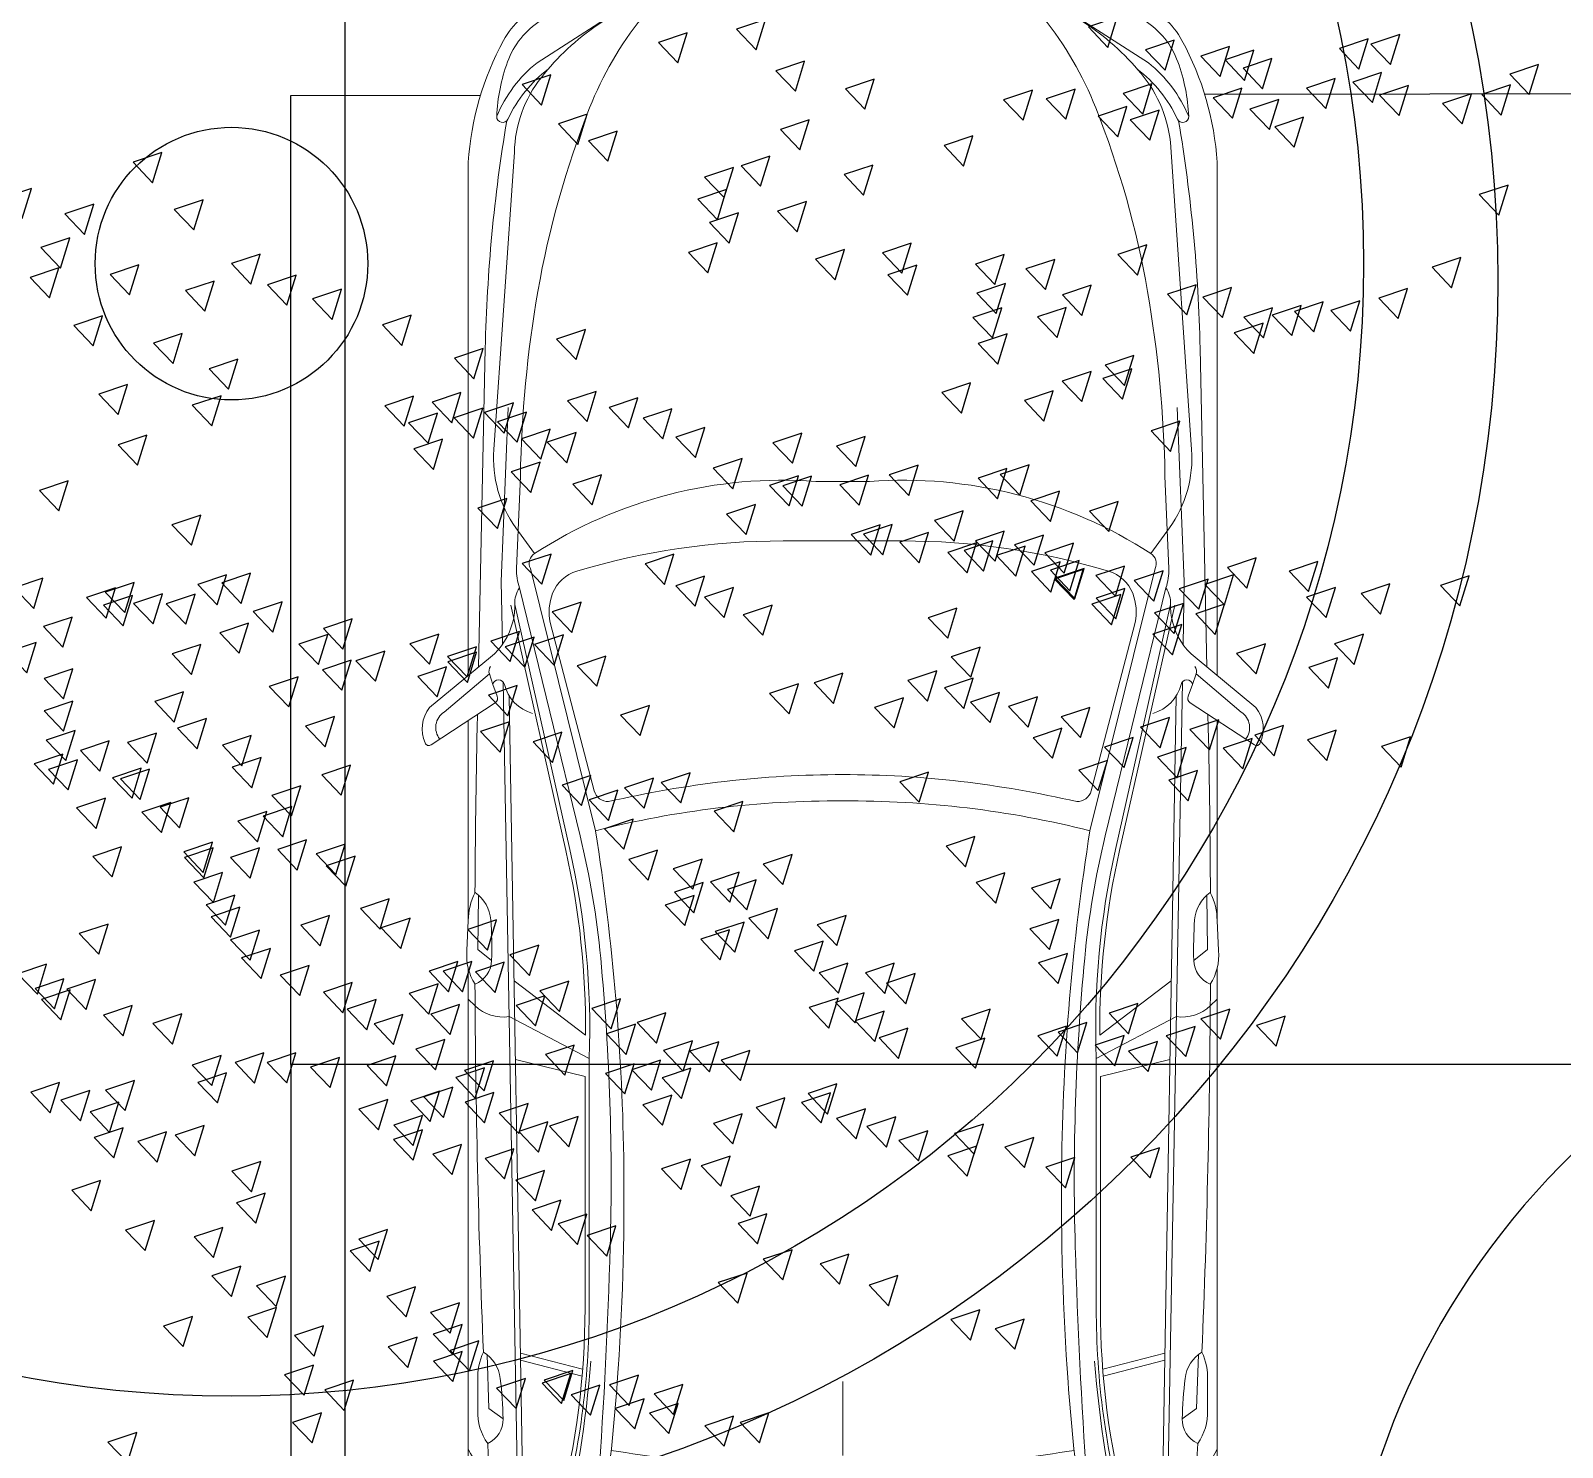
# Model space of a CAD drawing. Header units: millimetres. Extents: x 465413 to 948826, y 2516576 to 3795663.
# Drawn here: x 888631 to 892324, y 2792159 to 2795573 of the extents above; entities that cross this region are included whole.
import ezdxf
from ezdxf.lldxf.tags import DXFTag

# ---------------------------------------------------------------- set-up
doc = ezdxf.new("R2010")
doc.units = ezdxf.units.MM
doc.layers.add('MUR-POH', color=64, linetype='Continuous')
doc.layers.add('MUR_POH', color=64, linetype='Continuous')
doc.layers.add('Srafy', color=8, linetype='Continuous', lineweight=5)
tags = doc.linetypes.add('DASHED', pattern=[0.75, 0.5, -0.25]).pattern_tags.tags
tags[6:7] = [DXFTag(74, 4), DXFTag(75, 0), DXFTag(340, '0'), DXFTag(46, 1.0), DXFTag(50, 0.0), DXFTag(44, 0.0), DXFTag(45, 0.0)]
tags[4:5] = [DXFTag(74, 4), DXFTag(75, 0), DXFTag(340, '0'), DXFTag(46, 1.0), DXFTag(50, 0.0), DXFTag(44, 0.0), DXFTag(45, 0.0)]

# ---------------------------------------------------------------- blocks, each defined once
blk = doc.blocks.new('strom podorys')
at = {"color": 1}
for points in [[(903190.8, 2874893.5), (903147.7, 2874834.3), (903214.7, 2874821.3)], [(903164.3, 2874814.2), (903121.2, 2874755), (903188.2, 2874742)], [(902876.3, 2874758.3), (902833.2, 2874699.1), (902900.2, 2874686.2)], [(903099.8, 2874742), (903056.8, 2874682.8), (903123.7, 2874669.8)], [(902820.4, 2874705.4), (902777.3, 2874646.2), (902844.3, 2874633.3)], [(902893.9, 2874658.4), (902850.8, 2874599.2), (902917.8, 2874586.2)], [(902964.5, 2874670.2), (902921.4, 2874611), (902988.3, 2874598)], [(903299.5, 2874614.3), (903256.4, 2874555.1), (903323.4, 2874542.2)], [(902810.9, 2874581.8), (902767.8, 2874522.6), (902834.8, 2874509.6)], [(902658.8, 2874532), (902615.7, 2874472.9), (902682.7, 2874459.9)], [(902558.9, 2874496.8), (902515.8, 2874437.6), (902582.7, 2874424.6)], [(902611.8, 2874523.2), (902568.7, 2874464), (902635.6, 2874451.1)], [(902729.3, 2874461.5), (902686.2, 2874402.3), (902753.2, 2874389.4)], [(902802.8, 2874461.5), (902759.7, 2874402.3), (902826.7, 2874389.4)], [(902441.3, 2874432.1), (902398.2, 2874372.9), (902465.2, 2874360)], [(902641.1, 2874432.1), (902598.1, 2874372.9), (902665, 2874360)], [(902297.3, 2874396.9), (902254.2, 2874337.7), (902321.2, 2874324.7)], [(903308.3, 2874405.7), (903265.2, 2874346.5), (903332.2, 2874333.5)], [(902458.9, 2874314.6), (902415.8, 2874255.4), (902482.8, 2874242.4)], [(902509.1, 2874273.3), (902466, 2874214.1), (902533, 2874201.1)], [(903246.6, 2874270.5), (903203.5, 2874211.3), (903270.5, 2874198.3)], [(902441.3, 2874235.2), (902398.2, 2874176.1), (902465.2, 2874163.1)], [(902314.9, 2874197), (902271.8, 2874137.9), (902338.8, 2874124.9)], [(903170.2, 2874179.4), (903127.1, 2874120.2), (903194.1, 2874107.2)], [(902232.6, 2874135.3), (902189.5, 2874076.1), (902256.5, 2874063.2)], [(903099.7, 2874126.5), (903056.6, 2874067.3), (903123.5, 2874054.3)], [(903061.4, 2874088.3), (903018.4, 2874029.1), (903085.3, 2874016.1)], [(902899.8, 2874026.6), (902856.7, 2873967.4), (902923.7, 2873954.4)], [(903008.5, 2874044.2), (902965.4, 2873985), (903032.4, 2873972.1)], [(902673.5, 2873991.3), (902630.4, 2873932.1), (902697.4, 2873919.2)], [(902826.3, 2873982.5), (902783.2, 2873923.3), (902850.2, 2873910.4)], [(903011.5, 2874000.1), (902968.4, 2873941), (903035.4, 2873928)], [(902179.7, 2873961.9), (902136.6, 2873902.8), (902203.6, 2873889.8)], [(901906.4, 2873935.5), (901863.3, 2873876.3), (901930.2, 2873863.3)], [(901609.5, 2873900.2), (901566.4, 2873841), (901633.4, 2873828.1)], [(901744.7, 2873873.8), (901701.6, 2873814.6), (901768.6, 2873801.6)], [(902513.1, 2873834.4), (902470, 2873775.2), (902537, 2873762.2)], [(902621.1, 2873834.4), (902578, 2873775.2), (902645, 2873762.2)], [(903769.4, 2873793), (903726.3, 2873733.8), (903793.3, 2873720.8)], [(901474.3, 2873765.1), (901431.2, 2873705.9), (901498.2, 2873692.9)], [(901835.8, 2873765.1), (901792.7, 2873705.9), (901859.7, 2873692.9)], [(902023.9, 2873765.1), (901980.8, 2873705.9), (902047.8, 2873692.9)], [(902406.8, 2873773.4), (902363.7, 2873714.2), (902430.7, 2873701.2)], [(902602.9, 2873756.2), (902559.8, 2873697.1), (902626.8, 2873684.1)], [(902802.8, 2873756.2), (902759.7, 2873697.1), (902826.7, 2873684.1)], [(902817.5, 2873726.9), (902774.4, 2873667.7), (902841.4, 2873654.7)], [(902450.1, 2873718), (902407, 2873658.9), (902474, 2873645.9)], [(902985, 2873691.6), (902941.9, 2873632.4), (903008.9, 2873619.4)], [(902208.3, 2873665.4), (902165.2, 2873606.2), (902232.1, 2873593.3)], [(902476.6, 2873665.1), (902433.5, 2873606), (902500.4, 2873593)], [(902741.1, 2873665.1), (902698, 2873606), (902765, 2873593)], [(903624.8, 2873665.8), (903581.7, 2873606.7), (903648.7, 2873593.7)], [(901809.4, 2873638.7), (901766.3, 2873579.5), (901833.3, 2873566.5)], [(902250.2, 2873629.9), (902207.1, 2873570.7), (902274.1, 2873557.7)], [(902523.6, 2873621.1), (902480.5, 2873561.9), (902547.5, 2873548.9)], [(903452.4, 2873609.3), (903409.3, 2873550.1), (903476.2, 2873537.1)], [(901944.6, 2873600.5), (901901.5, 2873541.3), (901968.5, 2873528.3)], [(902694.1, 2873574), (902651, 2873514.9), (902717.9, 2873501.9)], [(903522.9, 2873582.9), (903479.8, 2873523.7), (903546.8, 2873510.7)], [(901753.5, 2873565.2), (901710.4, 2873506), (901777.4, 2873493.1)], [(902086.3, 2873559.2), (902043.2, 2873500), (902110.2, 2873487)], [(901771.2, 2873512.3), (901728.1, 2873453.1), (901795, 2873440.2)], [(903326, 2873530), (903282.9, 2873470.8), (903349.9, 2873457.8)], [(903643.4, 2873530), (903600.3, 2873470.8), (903667.3, 2873457.8)], [(901265.6, 2873491.8), (901222.5, 2873432.6), (901289.5, 2873419.6)], [(901392, 2873465.3), (901348.9, 2873406.1), (901415.9, 2873393.2)], [(901474.3, 2873474.1), (901431.2, 2873414.9), (901498.2, 2873402)], [(901827, 2873482.9), (901783.9, 2873423.8), (901850.9, 2873410.8)], [(902520.6, 2873474.1), (902477.5, 2873414.9), (902544.5, 2873402)], [(903305.4, 2873465.3), (903262.3, 2873406.1), (903329.3, 2873393.2)], [(902976.2, 2873447.7), (902933.1, 2873388.5), (903000.1, 2873375.5)], [(903625.8, 2873447.7), (903582.7, 2873388.5), (903649.7, 2873375.5)], [(901827, 2873394.8), (901783.9, 2873335.6), (901850.9, 2873322.6)], [(902749.9, 2873394.8), (902706.8, 2873335.6), (902773.8, 2873322.6)], [(903261.3, 2873421.2), (903218.2, 2873362), (903285.2, 2873349.1)], [(903328.9, 2873394.8), (903285.8, 2873335.6), (903352.8, 2873322.6)], [(903879.1, 2873394.2), (903836, 2873335), (903903, 2873322)], [(902711.7, 2873356.6), (902668.6, 2873297.4), (902735.6, 2873284.4)], [(902846.9, 2873386), (902803.8, 2873326.8), (902870.8, 2873313.8)], [(903161.4, 2873374.2), (903118.3, 2873315), (903185.3, 2873302.1)], [(903464.1, 2873374.2), (903421, 2873315), (903488, 2873302.1)], [(903079.1, 2873330.1), (903036, 2873271), (903103, 2873258)], [(903246.6, 2873338.9), (903203.5, 2873279.8), (903270.5, 2873266.8)], [(902876.3, 2873277.2), (902833.2, 2873218.1), (902900.2, 2873205.1)], [(902946.8, 2873303.7), (902903.7, 2873244.5), (902970.7, 2873231.5)], [(902982.1, 2873277.2), (902939, 2873218.1), (903006, 2873205.1)], [(903111.4, 2873286.1), (903068.3, 2873226.9), (903135.3, 2873213.9)], [(903273.1, 2873294.9), (903230, 2873235.7), (903297, 2873222.7)], [(903724.1, 2873303.6), (903681, 2873244.4), (903748, 2873231.4)], [(902532.4, 2873239), (902489.3, 2873179.9), (902556.3, 2873166.9)], [(902946.8, 2873247.9), (902903.7, 2873188.7), (902970.7, 2873175.7)], [(903002.7, 2873268.4), (902959.6, 2873209.2), (903026.6, 2873196.3)], [(903002.7, 2873265.5), (902959.6, 2873206.3), (903026.6, 2873193.3)], [(903111.4, 2873268.4), (903068.3, 2873209.2), (903135.3, 2873196.3)], [(903614, 2873239), (903570.9, 2873179.9), (903637.9, 2873166.9)], [(902388.4, 2873221.4), (902345.3, 2873162.2), (902412.3, 2873149.2)], [(902685.2, 2873212.6), (902642.1, 2873153.4), (902709.1, 2873140.4)], [(902794, 2873230.2), (902750.9, 2873171), (902817.9, 2873158.1)], [(902855.7, 2873230.2), (902812.6, 2873171), (902879.6, 2873158.1)], [(902755.8, 2873168.5), (902712.7, 2873109.3), (902779.7, 2873096.3)], [(902785.2, 2873195), (902742.1, 2873135.8), (902809.1, 2873122.8)], [(903570.8, 2873169.5), (903527.7, 2873110.3), (903594.7, 2873097.3)], [(902259.1, 2873139.1), (902216, 2873079.9), (902282.9, 2873067)], [(902449.1, 2873150.4), (902406, 2873091.2), (902473, 2873078.2)], [(903478.8, 2873159.7), (903435.7, 2873100.5), (903502.7, 2873087.5)], [(902647, 2873121.5), (902603.9, 2873062.3), (902670.9, 2873049.3)], [(903378.9, 2873095), (903335.8, 2873035.9), (903402.8, 2873022.9)], [(902338.4, 2873068.6), (902295.3, 2873009.4), (902362.3, 2872996.4)], [(902541.2, 2873068.6), (902498.1, 2873009.4), (902565.1, 2872996.4)], [(902564.7, 2873086.2), (902521.6, 2873027), (902588.6, 2873014.1)], [(903454.1, 2873059.8), (903411, 2873000.6), (903478, 2872987.6)], [(901689.2, 2873040.2), (901646.1, 2872981), (901713.1, 2872968.1)], [(902312, 2873051), (902268.9, 2872991.8), (902335.8, 2872978.8)], [(903508.2, 2873030.4), (903465.1, 2872971.2), (903532.1, 2872958.2)], [(901970.1, 2873005.8), (901927, 2872946.6), (901994, 2872933.6)], [(902060.7, 2873014.5), (902017.6, 2872955.3), (902084.5, 2872942.4)], [(902177.4, 2873005.8), (902134.3, 2872946.6), (902201.2, 2872933.6)], [(902808.7, 2873012.8), (902765.6, 2872953.6), (902832.6, 2872940.6)], [(903208.4, 2873003.9), (903165.3, 2872944.8), (903232.3, 2872931.8)], [(903335.7, 2873005.8), (903292.6, 2872946.6), (903359.6, 2872933.6)], [(901887.8, 2872979.3), (901844.7, 2872920.1), (901911.6, 2872907.1)], [(902908.6, 2872968.7), (902865.5, 2872909.5), (902932.5, 2872896.5)], [(903090.8, 2872951), (903047.7, 2872891.9), (903114.7, 2872878.9)], [(901797.2, 2872934), (901754.1, 2872874.8), (901821.1, 2872861.8)], [(902267.9, 2872934.4), (902224.8, 2872875.2), (902291.8, 2872862.2)], [(903010, 2872906.5), (902966.9, 2872847.4), (903033.8, 2872834.4)], [(903182.4, 2872924), (903139.3, 2872864.8), (903206.3, 2872851.8)], [(903317.2, 2872924.6), (903274.1, 2872865.4), (903341, 2872852.4)], [(902938.5, 2872897.8), (902895.4, 2872838.6), (902962.4, 2872825.7)], [(901515.5, 2872859.9), (901472.4, 2872800.8), (901539.3, 2872787.8)], [(902856.7, 2872861.3), (902813.6, 2872802.1), (902880.6, 2872789.1)], [(900610.2, 2872795.3), (900567.1, 2872736.1), (900634.1, 2872723.1)], [(901327.3, 2872824.7), (901284.3, 2872765.5), (901351.2, 2872752.5)], [(901650.7, 2872795.3), (901607.6, 2872736.1), (901674.5, 2872723.1)], [(901688.9, 2872795.3), (901645.8, 2872736.1), (901712.7, 2872723.1)], [(901759.4, 2872795.3), (901716.3, 2872736.1), (901783.3, 2872723.1)], [(901815.2, 2872824.7), (901772.2, 2872765.5), (901839.1, 2872752.5)], [(900757.2, 2872760), (900714.1, 2872700.9), (900781, 2872687.9)], [(901153.9, 2872777.7), (901110.8, 2872718.5), (901177.8, 2872705.5)], [(901924, 2872777.7), (901880.9, 2872718.5), (901947.9, 2872705.5)], [(902441.3, 2872760), (902398.2, 2872700.9), (902465.2, 2872687.9)], [(902828.8, 2872762), (902785.7, 2872702.8), (902852.7, 2872689.8)], [(900945.3, 2872733.6), (900902.2, 2872674.4), (900969.1, 2872661.4)], [(901045.2, 2872742.4), (901002.1, 2872683.2), (901069.1, 2872670.2)], [(901533.1, 2872742.4), (901490, 2872683.2), (901557, 2872670.2)], [(901597.7, 2872742.4), (901554.7, 2872683.2), (901621.6, 2872670.2)], [(902177.3, 2872722.6), (902134.2, 2872663.4), (902201.2, 2872650.4)], [(902268, 2872722.6), (902224.9, 2872663.4), (902291.8, 2872650.4)], [(902340.5, 2872740.7), (902297.4, 2872681.5), (902364.4, 2872668.5)], [(902675.5, 2872725.4), (902632.4, 2872666.2), (902699.4, 2872653.3)], [(901785.9, 2872716), (901742.8, 2872656.8), (901809.7, 2872643.8)], [(901444.9, 2872668.9), (901401.8, 2872609.8), (901468.8, 2872596.8)], [(901515.5, 2872668.9), (901472.4, 2872609.8), (901539.3, 2872596.8)], [(902982.1, 2872651.3), (902939, 2872592.1), (903006, 2872579.1)], [(904023.7, 2872671.4), (903980.6, 2872612.2), (904047.6, 2872599.3)], [(900892.4, 2872616), (900849.3, 2872556.9), (900916.2, 2872543.9)], [(901562.5, 2872624.9), (901519.4, 2872565.7), (901586.4, 2872552.7)], [(902602.9, 2872642.5), (902559.8, 2872583.3), (902626.8, 2872570.3)], [(903389.7, 2872626.2), (903346.6, 2872567), (903413.6, 2872554)], [(900548.5, 2872598.4), (900505.4, 2872539.2), (900572.4, 2872526.2)], [(901771.2, 2872598.4), (901728.1, 2872539.2), (901795, 2872526.2)], [(903163.2, 2872589.6), (903120.1, 2872530.4), (903187.1, 2872517.4)], [(903905, 2872607.2), (903861.9, 2872548), (903928.9, 2872535.1)], [(900404.5, 2872542.6), (900361.4, 2872483.4), (900428.3, 2872470.4)], [(900721.9, 2872542.6), (900678.8, 2872483.4), (900745.8, 2872470.4)], [(901935.8, 2872551.4), (901892.7, 2872492.2), (901959.6, 2872479.2)], [(903273.1, 2872560.2), (903230, 2872501), (903297, 2872488)], [(903443.7, 2872544.3), (903400.6, 2872485.1), (903467.5, 2872472.1)], [(903860.9, 2872524.9), (903817.8, 2872465.8), (903884.8, 2872452.8)], [(900548.5, 2872498.5), (900505.4, 2872439.3), (900572.4, 2872426.3)], [(900903.1, 2872468.7), (900860, 2872409.5), (900927, 2872396.5)], [(901048.2, 2872495.9), (901005.1, 2872436.7), (901072.1, 2872423.7)], [(902062.1, 2872498.5), (902019, 2872439.3), (902086, 2872426.3)], [(903508.2, 2872489.7), (903465.1, 2872430.5), (903532.1, 2872417.5)], [(903716.9, 2872489.7), (903673.8, 2872430.5), (903740.8, 2872417.5)], [(902186.3, 2872427.9), (902143.2, 2872368.7), (902210.2, 2872355.7)], [(903808, 2872442.7), (903764.9, 2872383.5), (903831.9, 2872370.5)], [(900569, 2872425), (900525.9, 2872365.8), (900592.9, 2872352.9)], [(900721.8, 2872391.6), (900678.7, 2872332.4), (900745.6, 2872319.5)], [(901066.4, 2872400.7), (901023.3, 2872341.5), (901090.2, 2872328.5)], [(902073, 2872409.8), (902029.9, 2872350.6), (902096.9, 2872337.6)], [(902340.5, 2872391.6), (902297.4, 2872332.4), (902364.4, 2872319.5)], [(903734.5, 2872407.4), (903691.4, 2872348.2), (903758.4, 2872335.2)], [(901982.3, 2872355.4), (901939.2, 2872296.2), (902006.2, 2872283.2)], [(902018.6, 2872364.4), (901975.5, 2872305.2), (902042.5, 2872292.3)], [(903643.4, 2872380.9), (903600.3, 2872321.8), (903667.3, 2872308.8)], [(902514.8, 2872316.3), (902471.7, 2872257.1), (902538.7, 2872244.1)], [(902658.8, 2872333.9), (902615.7, 2872274.7), (902682.7, 2872261.8)], [(903608.1, 2872345.7), (903565, 2872286.5), (903632, 2872273.5)], [(900866.9, 2872291.9), (900823.8, 2872232.7), (900890.7, 2872219.7)], [(902829.3, 2872298.7), (902786.2, 2872239.5), (902853.1, 2872226.5)], [(901918.8, 2872264.7), (901875.7, 2872205.5), (901942.7, 2872192.5)], [(901926.9, 2872254.6), (901883.8, 2872195.4), (901950.8, 2872182.4)], [(902053.3, 2872245.8), (902010.2, 2872186.6), (902077.2, 2872173.6)], [(902450.1, 2872254.6), (902407, 2872195.4), (902474, 2872182.4)], [(903020.3, 2872254.6), (902977.2, 2872195.4), (903044.2, 2872182.4)], [(903434.7, 2872272.2), (903391.6, 2872213), (903458.6, 2872200.1)], [(900975.7, 2872219.3), (900932.6, 2872160.2), (900999.6, 2872147.2)], [(901827, 2872237), (901783.9, 2872177.8), (901850.9, 2872164.8)], [(902206.2, 2872216.4), (902163.1, 2872157.2), (902230, 2872144.2)], [(903182, 2872228.1), (903138.9, 2872169), (903205.8, 2872156)], [(903237.8, 2872237), (903194.7, 2872177.8), (903261.7, 2872164.8)], [(903464.1, 2872207.6), (903421, 2872148.4), (903488, 2872135.4)], [(903960.8, 2872237), (903917.7, 2872177.8), (903984.7, 2872164.8)], [(901888.2, 2872183.8), (901845.1, 2872124.6), (901912.1, 2872111.6)], [(902323.7, 2872172.3), (902280.6, 2872113.1), (902347.6, 2872100.1)], [(902397.2, 2872181.1), (902354.1, 2872121.9), (902421.1, 2872109)], [(902749.9, 2872189.9), (902706.8, 2872130.8), (902773.8, 2872117.8)], [(902794, 2872198.8), (902750.9, 2872139.6), (902817.9, 2872126.6)], [(902876.3, 2872172.3), (902833.2, 2872113.1), (902900.2, 2872100.1)], [(903011.5, 2872172.3), (902968.4, 2872113.1), (903035.4, 2872100.1)], [(901193.3, 2872137.7), (901150.2, 2872078.6), (901217.2, 2872065.6)], [(901636, 2872145.9), (901592.9, 2872086.7), (901659.8, 2872073.7)], [(902088.6, 2872163.5), (902045.5, 2872104.3), (902112.5, 2872091.3)], [(902467.7, 2872145.9), (902424.6, 2872086.7), (902491.6, 2872073.7)], [(902658.8, 2872163.5), (902615.7, 2872104.3), (902682.7, 2872091.3)], [(903090.8, 2872163.5), (903047.7, 2872104.3), (903114.7, 2872091.3)], [(901744.7, 2872128.2), (901701.6, 2872069), (901768.6, 2872056.1)], [(902558.9, 2872119.4), (902515.8, 2872060.2), (902582.7, 2872047.2)], [(902694.1, 2872119.4), (902651, 2872060.2), (902717.9, 2872047.2)], [(902829.3, 2872098.8), (902786.2, 2872039.7), (902853.1, 2872026.7)], [(903164.3, 2872128.2), (903121.2, 2872069), (903188.2, 2872056.1)], [(903229, 2872119.4), (903185.9, 2872060.2), (903252.9, 2872047.2)], [(903299.5, 2872119.4), (903256.4, 2872060.2), (903323.4, 2872047.2)], [(903808, 2872098.8), (903764.9, 2872039.7), (903831.9, 2872026.7)], [(901327.3, 2872056.7), (901284.3, 2871997.5), (901351.2, 2871984.5)], [(901372.6, 2872093.2), (901329.5, 2872034.1), (901396.5, 2872021.1)], [(901474.3, 2872081.2), (901431.2, 2872022), (901498.2, 2872009)], [(901609.5, 2872081.2), (901566.4, 2872022), (901633.4, 2872009)], [(901691.8, 2872063.6), (901648.7, 2872004.4), (901715.7, 2871991.4)], [(902694.1, 2872081.2), (902651, 2872022), (902717.9, 2872009)], [(902811.6, 2872063.6), (902768.5, 2872004.4), (902835.5, 2871991.4)], [(903120.2, 2872081.2), (903077.1, 2872022), (903144.1, 2872009)], [(903699.2, 2872081.2), (903656.1, 2872022), (903723.1, 2872009)], [(900885, 2872019.9), (900841.9, 2871960.7), (900908.9, 2871947.7)], [(903581.7, 2872037.1), (903538.6, 2871977.9), (903605.6, 2871965)], [(901438.2, 2871992.7), (901395.1, 2871933.5), (901462.1, 2871920.5)], [(901438.2, 2871992.7), (901395.1, 2871933.5), (901462.1, 2871920.5)], [(903599.3, 2871984.2), (903556.2, 2871925), (903623.2, 2871912.1)], [(901292.5, 2871974.8), (901249.4, 2871915.6), (901316.4, 2871902.7)], [(901610.5, 2871956.4), (901567.4, 2871897.2), (901634.4, 2871884.2)], [(903481.7, 2871946), (903438.7, 2871886.8), (903505.6, 2871873.9)], [(901156.6, 2871912.1), (901113.6, 2871852.9), (901180.5, 2871840)], [(901228.1, 2871929.5), (901185, 2871870.4), (901251.9, 2871857.4)], [(901737.4, 2871929.2), (901694.4, 2871870), (901761.3, 2871857)], [(903237.8, 2871910.8), (903194.7, 2871851.6), (903261.7, 2871838.6)], [(903399.5, 2871928.4), (903356.4, 2871869.2), (903423.3, 2871856.2)], [(901127.5, 2871875.5), (901084.4, 2871816.3), (901151.4, 2871803.3)], [(901171.6, 2871884.3), (901128.5, 2871825.1), (901195.5, 2871812.2)], [(901374.4, 2871884.3), (901331.3, 2871825.1), (901398.3, 2871812.2)], [(903237.8, 2871884.3), (903194.7, 2871825.1), (903261.7, 2871812.2)], [(903328.9, 2871901.9), (903285.8, 2871842.8), (903352.8, 2871829.8)], [(901837.2, 2871856.7), (901794.1, 2871797.5), (901861.1, 2871784.5)], [(903020.3, 2871854.9), (902977.2, 2871795.7), (903044.2, 2871782.8)], [(902802.8, 2871810.9), (902759.7, 2871751.7), (902826.7, 2871738.7)], [(902946.8, 2871828.5), (902903.7, 2871769.3), (902970.7, 2871756.3)], [(903155.5, 2871810.9), (903112.4, 2871751.7), (903179.4, 2871738.7)], [(900971.7, 2871793.2), (900928.6, 2871734), (900995.6, 2871721.1)], [(901406.7, 2871766.8), (901363.6, 2871707.6), (901430.6, 2871694.6)], [(901600.7, 2871775.6), (901557.6, 2871716.4), (901624.6, 2871703.4)], [(902458.4, 2871766), (902415.3, 2871706.8), (902482.3, 2871693.8)], [(902694.1, 2871775.6), (902651, 2871716.4), (902717.9, 2871703.4)], [(902893.9, 2871793.2), (902850.8, 2871734), (902917.8, 2871721.1)], [(901083.4, 2871758), (901040.3, 2871698.8), (901107.3, 2871685.8)], [(901489, 2871746.2), (901445.9, 2871687), (901512.9, 2871674)], [(901650.7, 2871746.2), (901607.6, 2871687), (901674.5, 2871674)], [(901768.2, 2871746.2), (901725.1, 2871687), (901792.1, 2871674)], [(902340.5, 2871756.9), (902297.4, 2871697.7), (902364.4, 2871684.8)], [(902567.7, 2871737.4), (902524.6, 2871678.2), (902591.6, 2871665.2)], [(902758.7, 2871746.2), (902715.6, 2871687), (902782.6, 2871674)], [(902929.2, 2871737.4), (902886.1, 2871678.2), (902953.1, 2871665.2)], [(901780, 2871693.3), (901736.9, 2871634.1), (901803.9, 2871621.1)], [(901937, 2871693.5), (901893.9, 2871634.3), (901960.8, 2871621.3)], [(902858.6, 2871710.9), (902815.6, 2871651.8), (902882.5, 2871638.8)], [(903093.8, 2871719.8), (903050.7, 2871660.6), (903117.7, 2871647.6)], [(903934.4, 2871710.9), (903891.3, 2871651.8), (903958.3, 2871638.8)], [(901048.2, 2871657.2), (901005.1, 2871598), (901072.1, 2871585)], [(901157.1, 2871657.2), (901114, 2871598), (901180.9, 2871585)], [(901973.2, 2871684.4), (901930.1, 2871625.2), (901997.1, 2871612.2)], [(902414.8, 2871684.5), (902371.7, 2871625.3), (902438.7, 2871612.3)], [(902541.2, 2871675.7), (902498.1, 2871616.5), (902565.1, 2871603.5)], [(902811.6, 2871666.9), (902768.5, 2871607.7), (902835.5, 2871594.7)], [(902929.2, 2871658), (902886.1, 2871598.9), (902953.1, 2871585.9)], [(903834.4, 2871666.9), (903791.4, 2871607.7), (903858.3, 2871594.7)], [(901411, 2871648.1), (901367.9, 2871588.9), (901434.9, 2871576)], [(901737.4, 2871648.1), (901694.4, 2871588.9), (901761.3, 2871576)], [(901855.3, 2871648.1), (901812.2, 2871588.9), (901879.2, 2871576)], [(902100.2, 2871648.1), (902057.1, 2871588.9), (902124.1, 2871576)], [(902168.2, 2871639.1), (902125.1, 2871579.9), (902192.1, 2871566.9)], [(902322.4, 2871620.9), (902279.3, 2871561.7), (902346.3, 2871548.8)], [(902350.2, 2871640.4), (902307.1, 2871581.2), (902374.1, 2871568.2)], [(902667.6, 2871619.8), (902624.5, 2871560.7), (902691.5, 2871547.7)], [(903129, 2871619.8), (903086, 2871560.7), (903152.9, 2871547.7)], [(903625.8, 2871619.8), (903582.7, 2871560.7), (903649.7, 2871547.7)], [(901202.4, 2871593.7), (901159.3, 2871534.5), (901226.3, 2871521.6)], [(903229, 2871602.2), (903185.9, 2871543), (903252.9, 2871530)], [(903499.4, 2871593.4), (903456.3, 2871534.2), (903523.3, 2871521.2)], [(901329.4, 2871566.5), (901286.3, 2871507.3), (901353.2, 2871494.4)], [(901430.2, 2871558.1), (901387.1, 2871498.9), (901454.1, 2871486)], [(901447.9, 2871566.9), (901404.8, 2871507.8), (901471.7, 2871494.8)], [(901565.1, 2871566.5), (901522, 2871507.3), (901589, 2871494.4)], [(901773.7, 2871566.5), (901730.6, 2871507.3), (901797.6, 2871494.4)], [(902314.9, 2871549.3), (902271.8, 2871490.1), (902338.8, 2871477.1)], [(903055.6, 2871558.1), (903012.5, 2871498.9), (903079.5, 2871486)], [(903281.9, 2871558.1), (903238.8, 2871498.9), (903305.8, 2871486)], [(901247.7, 2871539.3), (901204.6, 2871480.1), (901271.6, 2871467.2)], [(901536, 2871531.7), (901492.9, 2871472.5), (901559.9, 2871459.5)], [(901674, 2871512.1), (901630.9, 2871452.9), (901697.9, 2871440)], [(902006.3, 2871531.7), (901963.2, 2871472.5), (902030.2, 2871459.5)], [(902385.9, 2871539.3), (902342.8, 2871480.1), (902409.7, 2871467.2)], [(903381.8, 2871522.9), (903338.7, 2871463.7), (903405.7, 2871450.7)], [(901256.8, 2871475.8), (901213.7, 2871416.7), (901280.7, 2871403.7)], [(901293.1, 2871484.9), (901250, 2871425.7), (901317, 2871412.8)], [(901683, 2871502.3), (901639.9, 2871443.1), (901706.9, 2871430.1)], [(901735.9, 2871467), (901692.8, 2871407.8), (901759.8, 2871394.9)], [(902531, 2871475.8), (902487.9, 2871416.7), (902554.8, 2871403.7)], [(902775.8, 2871484.9), (902732.7, 2871425.7), (902799.7, 2871412.8)], [(901401.9, 2871448.6), (901358.8, 2871389.5), (901425.8, 2871376.5)], [(901791.9, 2871439.6), (901748.8, 2871380.4), (901815.7, 2871367.4)], [(902144.4, 2871431.8), (902101.3, 2871372.6), (902168.3, 2871359.6)], [(902215, 2871431.8), (902171.9, 2871372.6), (902238.9, 2871359.6)], [(902288.5, 2871440.6), (902245.4, 2871381.4), (902312.3, 2871368.4)], [(902406, 2871449.4), (902362.9, 2871390.2), (902429.9, 2871377.2)], [(902523.6, 2871449.4), (902480.5, 2871390.2), (902547.5, 2871377.2)], [(902658.8, 2871440.6), (902615.7, 2871381.4), (902682.7, 2871368.4)], [(902723.4, 2871431.8), (902680.3, 2871372.6), (902747.3, 2871359.6)], [(901818.2, 2871422.9), (901775.1, 2871363.8), (901842.1, 2871350.8)], [(901888.7, 2871405.3), (901845.6, 2871346.1), (901912.6, 2871333.2)], [(902035.7, 2871405.3), (901992.6, 2871346.1), (902059.6, 2871333.2)], [(902576.5, 2871414.1), (902533.4, 2871355), (902600.4, 2871342)], [(903326, 2871414.1), (903282.9, 2871355), (903349.9, 2871342)], [(901501.7, 2871376.1), (901458.6, 2871316.9), (901525.5, 2871303.9)], [(901935.8, 2871384.7), (901892.7, 2871325.6), (901959.6, 2871312.6)], [(902488.3, 2871367.1), (902445.2, 2871307.9), (902512.2, 2871295)], [(902332.5, 2871349.5), (902289.4, 2871290.3), (902356.4, 2871277.3)], [(902467.7, 2871340.7), (902424.6, 2871281.5), (902491.6, 2871268.5)], [(902694.1, 2871331.9), (902651, 2871272.7), (902717.9, 2871259.7)], [(902785.2, 2871331.9), (902742.1, 2871272.7), (902809.1, 2871259.7)], [(903002.7, 2871323), (902959.6, 2871263.9), (903026.6, 2871250.9)], [(902858.6, 2871296.6), (902815.6, 2871237.4), (902882.5, 2871224.4)], [(902929.2, 2871305.4), (902886.1, 2871246.2), (902953.1, 2871233.2)], [(902223.8, 2871267.2), (902180.7, 2871208), (902247.7, 2871195)], [(902377.7, 2871252.1), (902334.6, 2871192.9), (902401.6, 2871179.9)], [(902468.2, 2871269.5), (902425.1, 2871210.3), (902492.1, 2871197.3)], [(902585.3, 2871267.2), (902542.2, 2871208), (902609.2, 2871195)], [(902132.1, 2871215.5), (902089, 2871156.3), (902156, 2871143.4)], [(902488.3, 2871240.8), (902445.2, 2871181.6), (902512.2, 2871168.6)], [(901583.1, 2871205.5), (901540, 2871146.3), (901606.9, 2871133.3)], [(902069.4, 2871170.2), (902026.3, 2871111.1), (902093.2, 2871098.1)], [(903564, 2871170.2), (903520.9, 2871111), (903587.9, 2871098.1)], [(901853.5, 2871132), (901810.4, 2871072.8), (901877.3, 2871059.9)], [(901988.7, 2871105.6), (901945.6, 2871046.4), (902012.5, 2871033.4)], [(903355.4, 2871105.6), (903312.3, 2871046.4), (903379.2, 2871033.4)], [(903499.4, 2871114.4), (903456.3, 2871055.2), (903523.3, 2871042.2)], [(901636, 2871079.1), (901592.9, 2871019.9), (901659.8, 2871007)], [(901744.7, 2871079.1), (901701.6, 2871019.9), (901768.6, 2871007)], [(902023.9, 2871079.1), (901980.8, 2871019.9), (902047.8, 2871007)], [(903255.4, 2871061.5), (903212.3, 2871002.3), (903279.3, 2870989.3)], [(903373, 2871061.5), (903329.9, 2871002.3), (903396.9, 2870989.3)], [(901518.4, 2871040.9), (901475.3, 2870981.7), (901542.3, 2870968.8)], [(901572.9, 2871036.1), (901529.8, 2870977), (901596.8, 2870964)], [(901600.7, 2871023.3), (901557.6, 2870964.1), (901624.6, 2870951.1)], [(903299.5, 2871023.3), (903256.4, 2870964.1), (903323.4, 2870951.1)], [(902558.9, 2870996.8), (902515.8, 2870937.7), (902582.7, 2870924.7)], [(903193.7, 2870988), (903150.6, 2870928.8), (903217.6, 2870915.9)], [(902215, 2870952.8), (902171.9, 2870893.6), (902238.9, 2870880.6)], [(902558.9, 2870961.6), (902515.8, 2870902.4), (902582.7, 2870889.4)], [(902802.8, 2870952.8), (902759.7, 2870893.6), (902826.7, 2870880.6)], [(903120.2, 2870979.2), (903077.1, 2870920), (903144.1, 2870907.1)], [(903120.2, 2870970.4), (903077.1, 2870911.2), (903144.1, 2870898.2)], [(901853.5, 2870935.1), (901810.4, 2870876), (901877.3, 2870863)], [(902053.3, 2870943.9), (902010.2, 2870884.8), (902077.2, 2870871.8)], [(902694.1, 2870923.4), (902651, 2870864.2), (902717.9, 2870851.2)], [(902838.1, 2870914.6), (902795, 2870855.4), (902862, 2870842.4)], [(901988.7, 2870879.3), (901945.6, 2870820.1), (902012.5, 2870807.1)], [(902267.9, 2870896.9), (902224.8, 2870837.7), (902291.8, 2870824.8)], [(902893.9, 2870905.7), (902850.8, 2870846.6), (902917.8, 2870833.6)], [(903037.9, 2870896.9), (902994.8, 2870837.7), (903061.8, 2870824.8)], [(901780, 2870852.9), (901736.9, 2870793.7), (901803.9, 2870780.7)], [(901853.5, 2870870.5), (901810.4, 2870811.3), (901877.3, 2870798.3)], [(902876.3, 2870861.7), (902833.2, 2870802.5), (902900.2, 2870789.5)], [(901709.4, 2870826.4), (901666.3, 2870767.2), (901733.3, 2870754.2)], [(901897.5, 2870826.4), (901854.4, 2870767.2), (901921.4, 2870754.2)], [(902767.5, 2870826.4), (902724.4, 2870767.2), (902791.4, 2870754.2)], [(902232.6, 2870770.6), (902189.5, 2870711.4), (902256.5, 2870698.4)], [(902423.7, 2870761.8), (902380.6, 2870702.6), (902447.5, 2870689.6)], [(901926.9, 2870691.2), (901883.8, 2870632), (901950.8, 2870619.1)], [(902321.9, 2870719.2), (902278.8, 2870660), (902345.8, 2870647)], [(902567.7, 2870717.7), (902524.6, 2870658.5), (902591.6, 2870645.5)], [(902088.6, 2870688.3), (902045.5, 2870629.1), (902112.5, 2870616.1)], [(902450.1, 2870688.3), (902407, 2870629.1), (902474, 2870616.1)], [(902602.9, 2870626.6), (902559.8, 2870567.4), (902626.8, 2870554.4)], [(902702.9, 2870653), (902659.8, 2870593.8), (902726.8, 2870580.9)], [(902297.3, 2870553.1), (902254.2, 2870493.9), (902321.2, 2870480.9)], [(902685.2, 2870544.3), (902642.1, 2870485.1), (902709.1, 2870472.1)], [(902350.2, 2870247.5), (902307.1, 2870188.3), (902374.1, 2870175.3)]]:
    blk.add_lwpolyline(points, close=True, dxfattribs=at)
blk = doc.blocks.new('bmw plan')
at = {"layer": 'Srafy'}
h = blk.add_hatch(dxfattribs=at)
h.set_pattern_fill('ANSI31', color=256, scale=5, angle=135, style=0)
h.set_pattern_definition([(180, (909113.534, 2991635.811), (-3e-15, 15.875), [])])
h.paths.add_polyline_path([(916262.2, 2989517.2), (916301.3, 2989810.1, 0.457777), (916282.5, 2989831, 0.0233), (916261.5, 2989788, 0.047325), (916228.7, 2989472.5, 0.26674)])
h = blk.add_hatch(color=256, dxfattribs=at)
h.paths.add_polyline_path([(916360.8, 2989426.3), (916360.8, 2989456), (916331.1, 2989456, 0.414214)])
h.paths.add_polyline_path([(916390.5, 2989456, 0.414214), (916360.8, 2989485.7), (916360.8, 2989456)])
h = blk.add_hatch(dxfattribs=at)
h.set_pattern_fill('ANSI31', color=256, scale=5, angle=135, style=0)
h.set_pattern_definition([(180, (909113.534, 2987276.192), (-3e-15, -15.875), [])])
h.paths.add_polyline_path([(916301.3, 2989101.9), (916262.2, 2989394.9, 0.26674), (916228.7, 2989439.5, 0.047325), (916261.5, 2989124, 0.0233), (916282.5, 2989081.1, 0.457777)])
for p, q in [((918749.7, 2990248.2), (918880.8, 2990076)), ((918980.1, 2990077.3), (918939.6, 2990245)), ((920850.7, 2990269.6), (920871.1, 2990229.1)), ((919647.1, 2990233.1), (919686, 2990083)), ((919664.1, 2990232.8), (919702.6, 2990084.3)), ((916360.8, 2989490), (916360.8, 2989422)), ((916326.8, 2989456), (916394.8, 2989456)), ((919893.7, 2989456), (919715.7, 2989456)), ((918749.7, 2988663.8), (918880.8, 2988836)), ((918980.1, 2988834.7), (918939.6, 2988667)), ((919647.1, 2988678.9), (919686, 2988829)), ((919664.1, 2988679.2), (919702.6, 2988827.7)), ((920850.7, 2988642.4), (920871.1, 2988682.9))]:
    blk.add_line(p, q, dxfattribs=at)
at = {"layer": 'Srafy', "flags": 128}
for points in [[(918035.7, 2990299.8), (918064.2, 2990288.8, 0.34918), (918079.8, 2990293.7), (918181.4, 2990448.6, 0.4961), (918176.5, 2990462.6, 0.281306), (918091.5, 2990452.5), (917970.2, 2990305.5, -0.159599), (917884.6, 2990251.3, -8.826512)], [(918167.6, 2990427.5, 0.439373), (918102.1, 2990417), (918010.3, 2990308)], [(916777.2, 2990358.9, 0.108417), (916483.6, 2990274.1, 0.182375), (916397.7, 2990174.8), (916261.5, 2989788, 0.049787), (916228.7, 2989456, 3.4045)], [(918537.4, 2990342.2, -0.123414), (918604.8, 2990358.7), (918677.2, 2990362.1, -0.169052), (918757.9, 2990342.2, -8.110958)], [(918719.7, 2990358.9), (920405, 2990358.9, -0.091008), (920563.3, 2990329.8, 0.063653), (920706.8, 2990295.3, -0.067992), (920989.8, 2990224.7, -0.113831), (921062.6, 2990174.1, -0.146132), (921142.2, 2990008, -0.030621), (921195.1, 2989456)], [(918794, 2990358.9), (918810.1, 2990342.3, -0.236877), (918836, 2990260.5), (918936.8, 2990067.3), (919539.1, 2990067.3, 0.067324), (920050.7, 2990136.5, 0.614394), (920063.9, 2990201.7), (920014.8, 2990239.4, -0.128755), (919970.7, 2990306.4, 0.260126), (919963.1, 2990313.3, -0.004172), (919878.3, 2990358.9, -4.405707)], [(916677.1, 2990266, -0.035936), (917225.6, 2990317.8)], [(918108, 2990336.7), (918140.1, 2990337.4, -0.004166), (918538.2, 2990342.6, -0.004166)], [(918757.9, 2990342.2, -0.299522), (918700.6, 2990302.4, -0.024228), (918602.8, 2990304.6, -0.229), (918537.4, 2990342.2, -2.452124)], [(918757.3, 2990342.6, -0.009287), (919644.6, 2990322.2)], [(919644.6, 2990322.2, -0.123414), (919712.7, 2990335.6), (919785.2, 2990335.6, -0.169052), (919864.9, 2990312, -8.110958)], [(919864.9, 2990312, -0.299522), (919805.7, 2990274.8, -0.024228), (919708.1, 2990281.6, -0.229), (919644.6, 2990322.2, -2.452124)], [(916261.5, 2989788, -0.085669), (916356.9, 2989934.2, 0.038901), (916445.9, 2990046.2, -0.07753), (916572.5, 2990182.6, -0.162517), (916753.1, 2990247.6), (917469.3, 2990297.3, -0.173202), (917658.4, 2990244.2), (917720.2, 2990198.9)], [(916323.7, 2989894.6), (916412.3, 2990105.9, 0.078398), (916420.4, 2990139.2, -0.120983), (916435.6, 2990184.1, -0.165497), (916535.3, 2990264.2, -0.076853), (916666.4, 2990290.2, -0.819579), (916673, 2990263.1, 0.12078), (916552.4, 2990165.9, -8.735112)], [(916418.6, 2990007.9), (916537.2, 2990193, -0.124473), (916666.4, 2990290.2, -4.605746)], [(918035.7, 2990299.8), (918010.3, 2990308, 0.245059), (917992.4, 2990305, -4.855107)], [(918035.7, 2990299.8, 0.778398), (918035.7, 2990271.7, -0.26678), (918105.5, 2990204.1, -11.627223)], [(919864.9, 2990312, -0.004378), (920282.5, 2990287.1, -0.014932), (920871.1, 2990229.1, -0.197343), (921002.7, 2990154.2), (921072.4, 2989976.9), (920986.4, 2990099.2, 0.203278), (920835, 2990193.5, -0.30644), (920785.3, 2990239.8)], [(916288.9, 2989842.3, 0.347722), (916316.4, 2989844.1, -0.014501), (916428, 2989939.3, -0.075198), (916646.2, 2990066.3, -0.051161), (917088.3, 2990190.9, -0.039104), (917533.8, 2990233.1), (917756, 2990242.2, -0.093196), (917803, 2990235.4, 14.044846)], [(917884.6, 2990251.3, -0.076153), (917842.6, 2990246.7, 0.162877), (917803, 2990235.4, -12.398211)], [(917842.6, 2990246.7), (918433.3, 2990113.8, 0.06467), (918936.8, 2990067.3, 4.61818)], [(917844.8, 2990256.5), (918435.5, 2990123.6, 0.057526), (918880.8, 2990076, 0.057526)], [(917546.3, 2989456), (917546.3, 2989521, -0.163701), (917720.2, 2990198.9, -0.376256), (917756.3, 2990209.2), (918388.3, 2990052.1, 0.06399), (918316.3, 2989456, -3.405281)], [(917803, 2990235.4), (918400.6, 2990089.2, 0.036459), (918695, 2990039.5, 0.030723), (919390.3, 2990016.7, 0.021152), (920517.5, 2990096.9, 5.794424)], [(919987.2, 2990227.3), (920033.3, 2990184.3, -0.542982), (920025.5, 2990140.1, -0.564506)], [(920115.1, 2990189.7, -0.595448), (920100.1, 2990132.7, -0.04101), (919666.2, 2990063.4, 43.302012)], [(920354, 2990197.2), (920859.5, 2990140.5, -0.115731), (921009.8, 2990065.8, -4.148629)], [(917689.7, 2989456), (917689.7, 2989599.7, -0.072581), (917762.3, 2990097, -0.231108), (917815.9, 2990155.3, -0.144825), (917886.2, 2990161.3), (918291.7, 2990055.2, -0.346064), (918318.1, 2990020.3, 0.056864), (918252.8, 2989456, -4.958645)], [(918980.1, 2990077.3), (919539.1, 2990077.3, 0.064264), (920025.5, 2990140.1, 0.064264)], [(920517.5, 2990096.9), (920003, 2990028.6, -0.015144), (919716.8, 2989999.4, -0.020525), (919200.1, 2989983.7, -0.036733), (918388.3, 2990052.1, -3.21972)], [(920517.5, 2990096.9, -0.105374), (920625.7, 2989456, -46.909162)], [(920517.5, 2990096.9), (920935.2, 2990096.9, -0.199654), (921009.8, 2990065.8, -5.899213)], [(920935.2, 2990096.9, -0.20328), (921088.2, 2989866.5, -0.051089), (921122.4, 2989456, -4.576105)], [(921083.1, 2989456), (921083.1, 2989543.8, 0.08604), (921006.7, 2989984.2, 0.098552), (920945.3, 2990069.5, 0.346193)], [(920587.1, 2989456), (920587.1, 2989485.4, 0.068334), (920518.2, 2989986.8, 0.365826), (920460.3, 2990026.2, 0.003531), (920009.1, 2989975.4, 0.379071), (919966.6, 2989927.6, -0.036482), (919986.7, 2989456, 2.435231)], [(919881.6, 2990014, -0.03805), (919929.5, 2989456, -12.003567)], [(916387.6, 2989968.8, 0.079405), (916299.6, 2989456, 289.499466)], [(921072.4, 2989976.9, -0.083721), (921127.7, 2989650.1), (921127.7, 2989456)], [(921072.4, 2989976.9, -0.217075), (921159.3, 2989889.5, -4.485567)], [(916282.5, 2989831, -0.457777), (916301.3, 2989810.1), (916262.2, 2989517.2, -0.26674), (916228.7, 2989472.5, -3.044143)], [(916777.2, 2988553.1, -0.108417), (916483.6, 2988637.9, -0.182375), (916397.7, 2988737.2), (916261.5, 2989124, -0.049787), (916228.7, 2989456, -3.4045)], [(916282.5, 2989081.1, 0.457777), (916301.3, 2989101.9), (916262.2, 2989394.9, 0.26674), (916228.7, 2989439.5, 3.044143)], [(916387.6, 2988943.2, -0.079405), (916299.6, 2989456, -289.499466)], [(917546.3, 2989456), (917546.3, 2989391, 0.163701), (917720.2, 2988713.1, 0.376256), (917756.3, 2988702.9), (918388.3, 2988859.9, -0.06399), (918316.3, 2989456, 3.405281)], [(917689.7, 2989456), (917689.7, 2989312.3, 0.072581), (917762.3, 2988815, 0.231108), (917815.9, 2988756.7, 0.144825), (917886.2, 2988750.7), (918291.7, 2988856.8, 0.346064), (918318.1, 2988891.7, -0.056864), (918252.8, 2989456, 4.958645)], [(918719.7, 2988553.1), (920405, 2988553.1, 0.091008), (920563.3, 2988582.2, -0.063653), (920706.8, 2988616.7, 0.067992), (920989.8, 2988687.3, 0.113831), (921062.6, 2988737.9, 0.146132), (921142.2, 2988904, 0.030621), (921195.1, 2989456)], [(919881.6, 2988898, 0.03805), (919929.5, 2989456, 12.003567)], [(920587.1, 2989456), (920587.1, 2989426.6, -0.068334), (920518.2, 2988925.2, -0.365826), (920460.3, 2988885.8, -0.003531), (920009.1, 2988936.6, -0.379071), (919966.6, 2988984.4, 0.036482), (919986.7, 2989456, -2.435231)], [(920517.5, 2988815.1, 0.105374), (920625.7, 2989456, 46.909162)], [(920935.2, 2988815.1, 0.20328), (921088.2, 2989045.5, 0.051089), (921122.4, 2989456, 4.576105)], [(921083.1, 2989456), (921083.1, 2989368.2, -0.08604), (921006.7, 2988927.8, -0.098552), (920945.3, 2988842.5, -0.346193)], [(921072.4, 2988935.1, 0.083721), (921127.7, 2989261.9), (921127.7, 2989456)], [(916261.5, 2989124, 0.085669), (916356.9, 2988977.8, -0.038901), (916445.9, 2988865.8, 0.07753), (916572.5, 2988729.4, 0.162517), (916753.1, 2988664.4), (917469.3, 2988614.7, 0.173202), (917658.4, 2988667.8), (917720.2, 2988713.1)], [(916288.9, 2989069.7, -0.347722), (916316.4, 2989067.9, 0.014501), (916428, 2988972.7, 0.075198), (916646.2, 2988845.7, 0.051161), (917088.3, 2988721.1, 0.039104), (917533.8, 2988678.9), (917756, 2988669.8, 0.093196), (917803, 2988676.6, -14.044846)], [(921072.4, 2988935.1, 0.217075), (921159.3, 2989022.5, 4.485567)], [(916323.7, 2989017.4), (916412.3, 2988806.1, -0.078398), (916420.4, 2988772.8, 0.120983), (916435.6, 2988727.9, 0.165497), (916535.3, 2988647.8, 0.076853), (916666.4, 2988621.8, 0.819579), (916673, 2988648.9, -0.12078), (916552.4, 2988746.1, 8.735112)], [(920517.5, 2988815.1), (920003, 2988883.4, 0.015144), (919716.8, 2988912.6, 0.020525), (919200.1, 2988928.3, 0.036733), (918388.3, 2988859.9, 3.21972)], [(919864.9, 2988600, 0.004378), (920282.5, 2988624.9, 0.014932), (920871.1, 2988682.9, 0.197343), (921002.7, 2988757.8), (921072.4, 2988935.1), (920986.4, 2988812.8, -0.203278), (920835, 2988718.5, 0.30644), (920785.3, 2988672.2)], [(916418.6, 2988904.1), (916537.2, 2988719, 0.124473), (916666.4, 2988621.8, 4.605746)], [(917803, 2988676.6), (918400.6, 2988822.8, -0.036459), (918695, 2988872.5, -0.030723), (919390.3, 2988895.3, -0.021152), (920517.5, 2988815.1, -5.794424)], [(917842.6, 2988665.3), (918433.3, 2988798.2, -0.06467), (918936.8, 2988844.7, -4.61818)], [(917844.8, 2988655.5), (918435.5, 2988788.4, -0.057526), (918880.8, 2988836, -0.057526)], [(918794, 2988553.1), (918810.1, 2988569.7, 0.236877), (918836, 2988651.5), (918936.8, 2988844.7), (919539.1, 2988844.7, -0.067324), (920050.7, 2988775.5, -0.614394), (920063.9, 2988710.3), (920014.8, 2988672.6, 0.128755), (919970.7, 2988605.6, -0.260126), (919963.1, 2988598.7, 0.004172), (919878.3, 2988553.1, 4.405707)], [(920115.1, 2988722.3, 0.595448), (920100.1, 2988779.3, 0.04101), (919666.2, 2988848.6, -43.302012)], [(920354, 2988714.8), (920859.5, 2988771.5, 0.115731), (921009.8, 2988846.2, 4.148629)], [(920517.5, 2988815.1), (920935.2, 2988815.1, 0.199654), (921009.8, 2988846.2, 5.899213)], [(918980.1, 2988834.7), (919539.1, 2988834.7, -0.064264), (920025.5, 2988771.9, -0.064264)], [(919987.2, 2988684.7), (920033.3, 2988727.7, 0.542982), (920025.5, 2988771.9, 0.564506)], [(918035.7, 2988612.2, -0.778398), (918035.7, 2988640.3, 0.26678), (918105.5, 2988707.9, 11.627223)], [(917884.6, 2988660.7, 0.076153), (917842.6, 2988665.3, -0.162877), (917803, 2988676.6, 12.398211)], [(918035.7, 2988612.2), (918064.2, 2988623.2, -0.34918), (918079.8, 2988618.3), (918181.4, 2988463.4, -0.4961), (918176.5, 2988449.4, -0.281306), (918091.5, 2988459.5), (917970.2, 2988606.5, 0.159599), (917884.6, 2988660.7, 8.826512)], [(916677.1, 2988646, 0.035936), (917225.6, 2988594.2)], [(919864.9, 2988600, 0.299522), (919805.7, 2988637.2, 0.024228), (919708.1, 2988630.4, 0.229), (919644.6, 2988589.8, 2.452124)], [(918035.7, 2988612.2), (918010.3, 2988604, -0.245059), (917992.4, 2988607, 4.855107)], [(918167.6, 2988484.5, -0.439373), (918102.1, 2988495), (918010.3, 2988604)], [(918757.9, 2988569.8, 0.299522), (918700.6, 2988609.6, 0.024228), (918602.8, 2988607.4, 0.229), (918537.4, 2988569.8, 2.452124)], [(918757.3, 2988569.4, 0.009287), (919644.6, 2988589.8)], [(919644.6, 2988589.8, 0.123414), (919712.7, 2988576.4), (919785.2, 2988576.4, 0.169052), (919864.9, 2988600, 8.110958)], [(918108, 2988575.3), (918140.1, 2988574.6, 0.004166), (918538.2, 2988569.4, 0.004166)], [(918537.4, 2988569.8, 0.123414), (918604.8, 2988553.3), (918677.2, 2988549.9, 0.169052), (918757.9, 2988569.8, 8.110958)]]:
    blk.add_lwpolyline(points, format="xyb", dxfattribs=at)
for points in [[(916777.2, 2990358.9), (918014.3, 2990358.9)], [(918122.6, 2990358.9), (918608.2, 2990358.9)], [(917225.6, 2990317.8), (917994, 2990334.3)], [(918700.6, 2990302.4), (918674.1, 2990335.6), (918543.9, 2990333.9)], [(919805.7, 2990274.8), (919780.8, 2990309.3), (919650.6, 2990313.6)], [(917367.9, 2990262.8), (917787.9, 2990279.3), (917939.3, 2990276.6)], [(918029.6, 2990275), (920014.8, 2990239.4)], [(918063.6, 2990259.8), (919987.2, 2990227.3)], [(918029.6, 2988637), (920014.8, 2988672.6)], [(918063.6, 2988652.2), (919987.2, 2988684.7)], [(917367.9, 2988649.2), (917787.9, 2988632.7), (917939.3, 2988635.4)], [(919805.7, 2988637.2), (919780.8, 2988602.7), (919650.6, 2988598.4)], [(917225.6, 2988594.2), (917994, 2988577.7)], [(918700.6, 2988609.6), (918674.1, 2988576.4), (918543.9, 2988578.1)], [(916777.2, 2988553.1), (918014.3, 2988553.1)], [(918122.6, 2988553.1), (918608.2, 2988553.1)]]:
    blk.add_lwpolyline(points, dxfattribs=at)
at = {"layer": 'Srafy'}
for radius in [38.2, 29.7]:
    blk.add_circle((916360.8, 2989456), radius, dxfattribs=at)

msp = doc.modelspace()

# ---------------------------------------------------------------- linework, layer by layer
at = {"layer": 'MUR-POH', "color": 1}
msp.add_lwpolyline([(894258.2, 2786830.7), (894258.2, 2793081.7), (889258.2, 2793081.7), (889258.2, 2786760.5)], dxfattribs=at)
for centre, radius in [((889172.2, 2794971), 2996.1), ((889114.7, 2795011.9), 2729.6), ((889114.7, 2795011.9), 328.6)]:
    msp.add_circle(centre, radius, dxfattribs=at)
at = {"layer": 'MUR_POH', "color": 8, "linetype": 'DASHED', "ltscale": 250}
msp.add_line((889388.5, 2790671.3), (889388.5, 2795671.3), dxfattribs=at)
at = {"layer": 'MUR_POH', "flags": 128}
for points in [[(891461, 2795420.4), (894178.4, 2795424.4)], [(889258.2, 2795417.2), (889715.1, 2795417.8)], [(889258.2, 2793081.7), (889258.2, 2795417.2)]]:
    msp.add_lwpolyline(points, dxfattribs=at)
at = {"layer": 'MUR_POH', "color": 8, "linetype": 'DASHED', "ltscale": 250}
msp.add_arc((893626.6, 2791545.3), 1838.2, 91.0289, 179.5739, dxfattribs=at)

# ---------------------------------------------------------------- block references
at = {"layer": 'MUR-POH', "color": 6, "rotation": 324.5434120250965}
msp.add_blockref('strom podorys', (-1511117.9, 977660.5), dxfattribs=at)
at = {"layer": 'MUR-POH', "color": 1, "rotation": 270}
msp.add_blockref('bmw plan', (-2098867.5, 3712033.4), dxfattribs=at)

doc.saveas('drawing.dxf')
